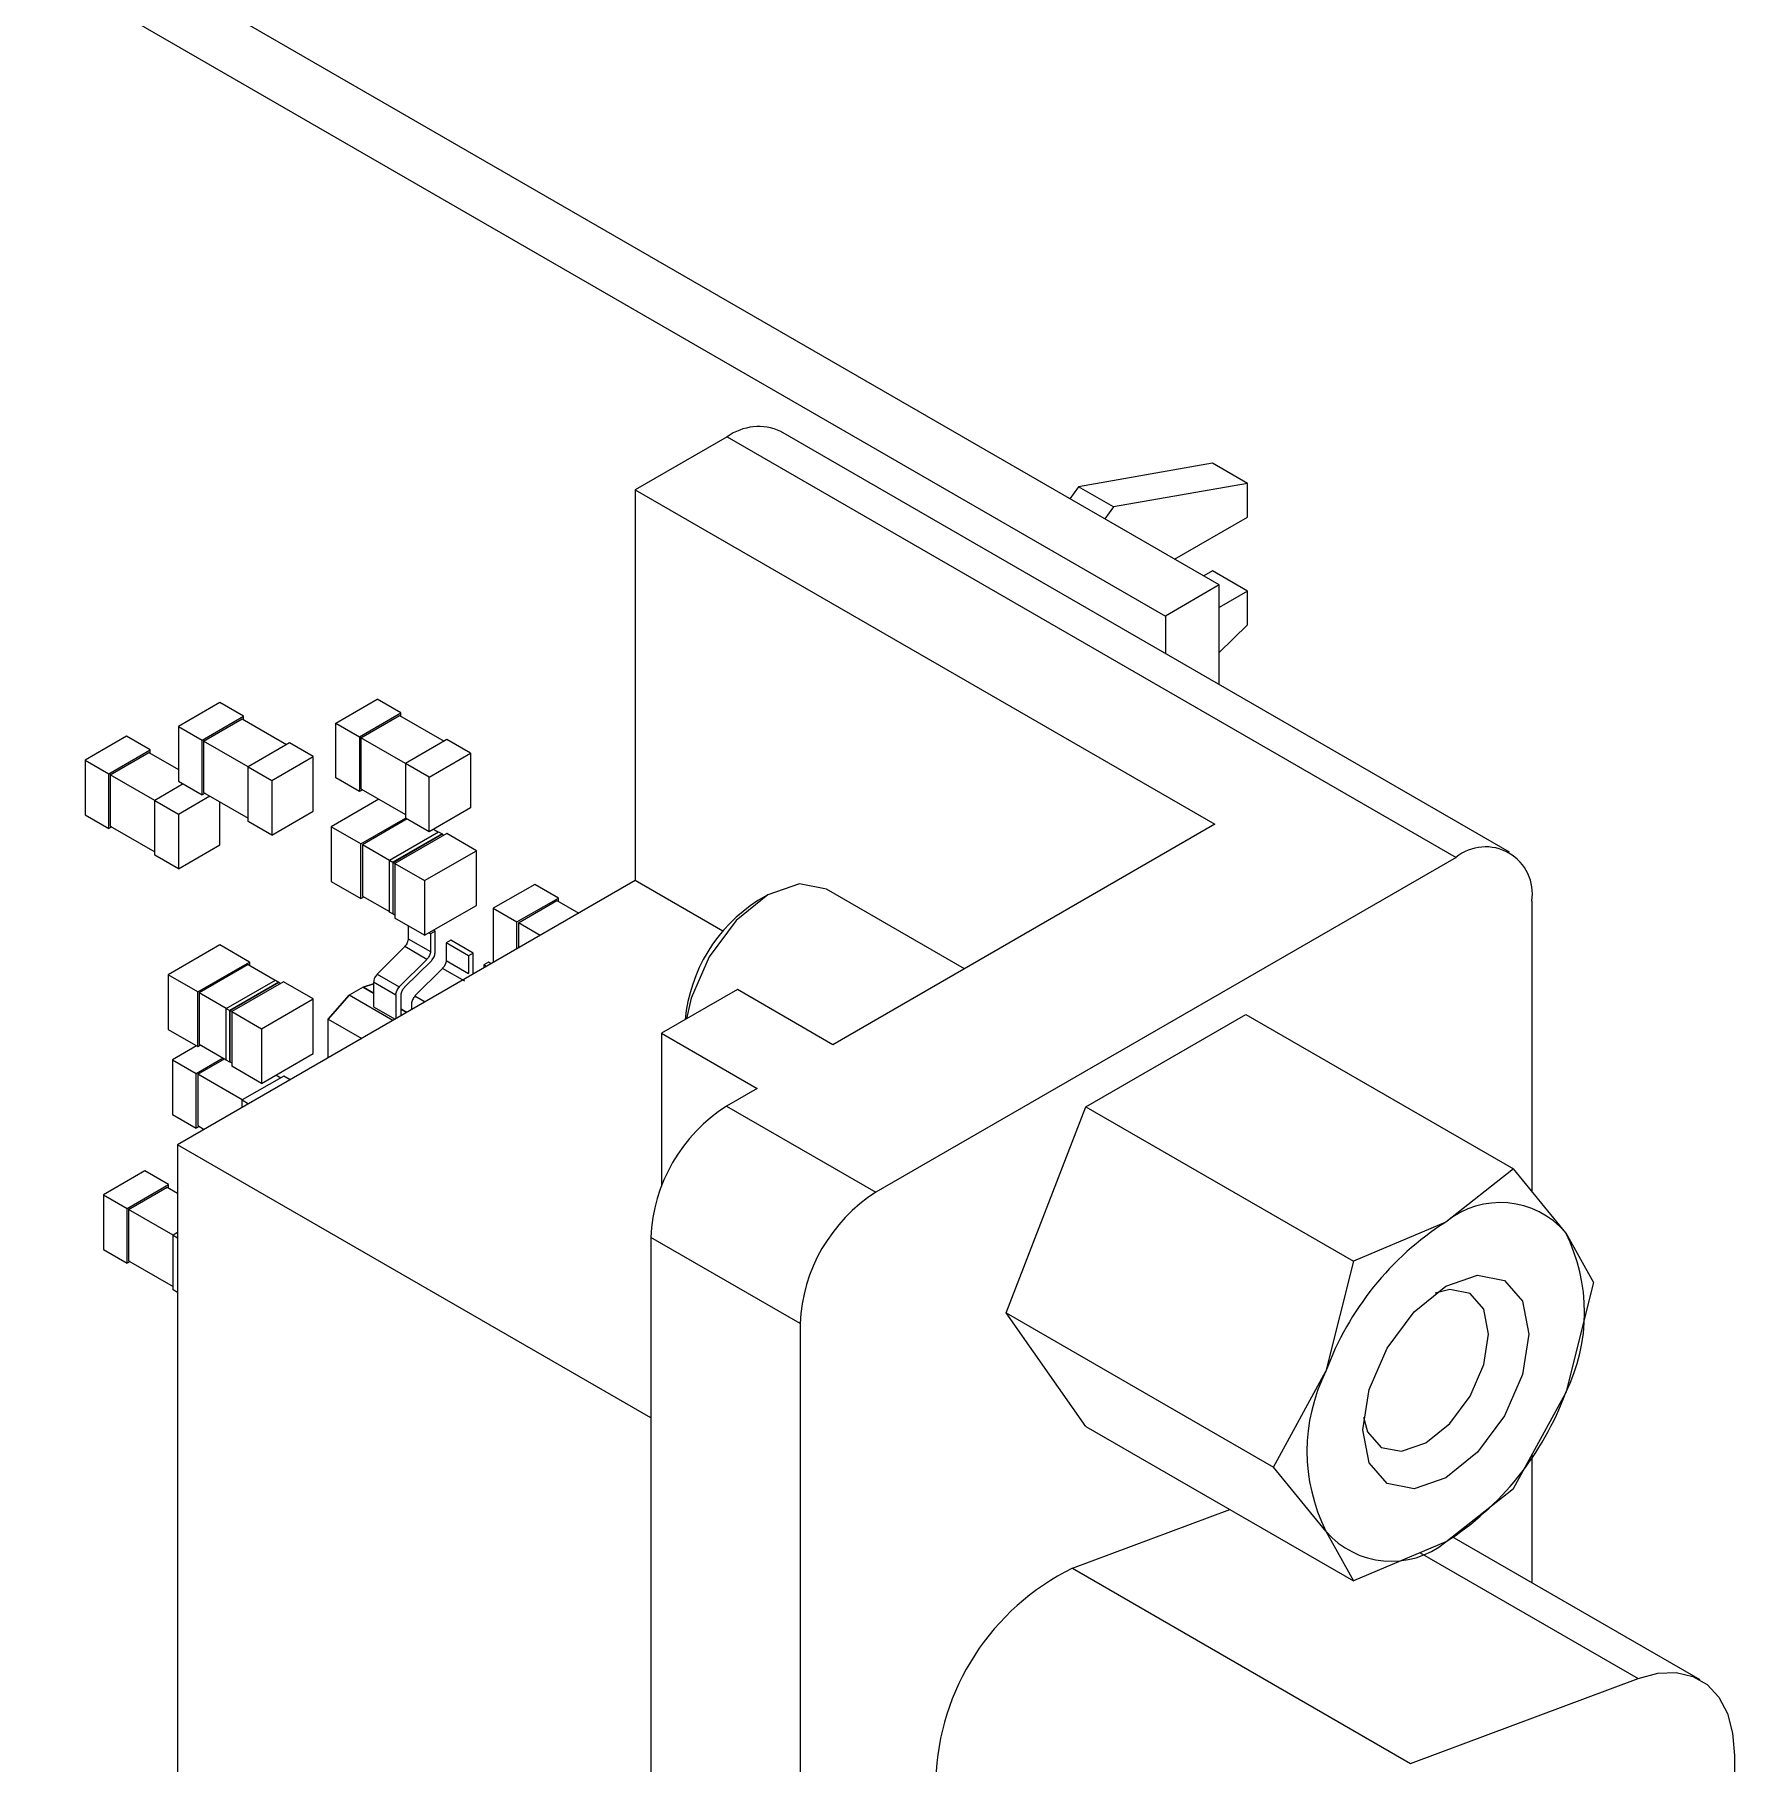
# Paper-space layout 'Layout1' of a CAD drawing. Header units: millimetres. Extents: x 0 to 841, y 0 to 594.
# Drawn here: x 548.15 to 589.37, y 166.37 to 208.31 of the extents above; entities that cross this region are included whole.
import ezdxf

# ---------------------------------------------------------------- set-up
doc = ezdxf.new("R2010")
doc.units = ezdxf.units.MM
doc.layers.get('0').update_dxf_attribs({"lineweight": 50})

psp = doc.layouts.get("Layout1")

# ---------------------------------------------------------------- linework, layer by layer
at = {"color": 18, "linetype": 'Continuous', "lineweight": 25, "true_color": 0x000000}
for p, q in [((576.88, 194.961), (548.596, 211.289)), ((547.287, 210.534), (575.571, 194.206)), ((564.943, 198.558), (562.716, 197.272)), ((564.943, 198.558), (582.621, 188.353)), ((583.921, 188.482), (566.243, 198.687)), ((576.716, 197.917), (573.464, 197.345)), ((577.565, 197.427), (576.716, 197.917)), ((562.716, 197.272), (576.773, 189.157)), ((562.716, 197.272), (562.716, 187.792)), ((573.464, 197.345), (573.256, 197.053)), ((574.312, 196.856), (573.464, 197.345)), ((577.565, 197.427), (574.312, 196.856)), ((577.565, 196.61), (577.565, 197.427)), ((574.312, 196.856), (574.104, 196.564)), ((575.794, 195.588), (577.565, 196.61)), ((576.716, 195.304), (576.501, 195.18)), ((577.565, 194.814), (576.716, 195.304)), ((576.88, 194.961), (575.571, 194.206)), ((576.88, 192.546), (576.88, 194.961)), ((577.565, 194.814), (576.88, 194.418)), ((577.565, 193.997), (577.565, 194.814)), ((575.571, 194.206), (575.571, 193.302)), ((576.88, 193.327), (577.565, 193.997)), ((552.64, 192.107), (551.634, 191.527)), ((553.214, 191.776), (552.64, 192.107)), ((555.452, 191.609), (556.458, 192.189)), ((557.032, 191.858), (556.458, 192.189)), ((552.208, 191.196), (553.214, 191.776)), ((552.244, 191.175), (553.178, 191.715)), ((553.178, 191.715), (554.257, 191.092)), ((553.214, 191.694), (553.214, 191.776)), ((556.027, 191.278), (557.032, 191.858)), ((556.062, 191.257), (556.997, 191.797)), ((556.997, 191.797), (558.076, 191.174)), ((557.032, 191.776), (557.032, 191.858)), ((550.377, 191.291), (549.371, 190.71)), ((550.951, 190.959), (550.377, 191.291)), ((551.634, 191.527), (551.634, 190.201)), ((551.634, 191.527), (552.208, 191.196)), ((555.452, 191.609), (556.027, 191.278)), ((555.452, 190.283), (555.452, 191.609)), ((556.027, 191.278), (556.027, 189.952)), ((557.141, 190.634), (556.062, 191.257)), ((556.062, 191.257), (556.062, 190.013)), ((549.945, 190.379), (550.951, 190.959)), ((549.981, 190.358), (550.916, 190.898)), ((550.916, 190.898), (551.634, 190.483)), ((550.951, 190.878), (550.951, 190.959)), ((552.208, 189.87), (552.208, 191.196)), ((553.323, 190.552), (552.244, 191.175)), ((552.244, 191.175), (552.244, 189.931)), ((554.328, 191.133), (553.323, 190.552)), ((554.902, 190.801), (554.328, 191.133)), ((558.147, 191.215), (557.141, 190.634)), ((557.715, 190.303), (558.721, 190.883)), ((558.721, 190.883), (558.147, 191.215)), ((558.721, 190.883), (558.721, 189.557)), ((549.371, 190.71), (549.371, 189.384)), ((549.371, 190.71), (549.945, 190.379)), ((553.323, 189.226), (553.323, 190.552)), ((553.323, 190.552), (553.897, 190.221)), ((553.897, 190.221), (554.902, 190.801)), ((554.902, 189.475), (554.902, 190.801)), ((557.141, 190.634), (557.141, 189.308)), ((557.715, 190.303), (557.141, 190.634)), ((549.945, 189.053), (549.945, 190.379)), ((551.06, 189.735), (549.981, 190.358)), ((549.981, 190.358), (549.981, 189.114)), ((551.75, 190.134), (551.06, 189.735)), ((551.634, 190.201), (552.208, 189.87)), ((553.897, 190.221), (553.897, 188.895)), ((556.027, 189.952), (555.452, 190.283)), ((556.097, 189.992), (556.027, 189.952)), ((556.062, 190.013), (557.141, 189.39)), ((557.715, 188.977), (557.715, 190.303)), ((551.06, 189.735), (551.634, 189.404)), ((551.06, 188.409), (551.06, 189.735)), ((551.634, 189.404), (552.395, 189.843)), ((552.279, 189.91), (552.208, 189.87)), ((552.244, 189.931), (553.323, 189.308)), ((552.64, 188.658), (552.64, 189.702)), ((556.496, 189.762), (555.342, 189.096)), ((549.371, 189.384), (549.945, 189.053)), ((551.634, 189.404), (551.634, 188.078)), ((553.897, 188.895), (553.323, 189.226)), ((553.897, 188.895), (554.902, 189.475)), ((556.061, 188.681), (557.144, 189.306)), ((557.179, 189.286), (556.096, 188.661)), ((557.715, 188.977), (557.141, 189.308)), ((558.721, 189.557), (557.715, 188.977)), ((576.773, 189.157), (567.51, 183.81)), ((550.016, 189.094), (549.945, 189.053)), ((549.981, 189.114), (551.06, 188.491)), ((555.342, 189.096), (555.342, 187.77)), ((556.061, 188.681), (555.342, 189.096)), ((556.754, 188.283), (557.946, 188.971)), ((558.029, 188.923), (556.837, 188.234)), ((556.84, 188.231), (558.026, 188.916)), ((558.144, 188.93), (556.886, 188.204)), ((557.818, 189.036), (557.939, 188.967)), ((557.946, 188.971), (558.029, 188.923)), ((558.026, 188.916), (558.029, 188.923)), ((558.026, 188.916), (558.073, 188.889)), ((558.029, 188.923), (558.029, 188.915)), ((558.862, 188.515), (558.144, 188.93)), ((551.634, 188.078), (551.06, 188.409)), ((551.634, 188.078), (552.64, 188.658)), ((556.061, 187.355), (556.061, 188.681)), ((556.096, 188.661), (556.096, 187.416)), ((556.754, 188.281), (556.096, 188.661)), ((557.605, 187.79), (558.862, 188.515)), ((558.862, 187.189), (558.862, 188.515)), ((582.621, 188.353), (568.549, 180.23)), ((556.754, 188.283), (556.837, 188.234)), ((556.754, 187.028), (556.754, 188.283)), ((556.837, 188.234), (556.837, 186.98)), ((556.886, 188.204), (556.84, 188.231)), ((556.84, 186.987), (556.84, 188.231)), ((556.886, 188.204), (556.886, 186.878)), ((556.886, 188.204), (557.605, 187.79)), ((562.716, 187.792), (551.614, 181.383)), ((555.342, 187.77), (556.061, 187.355)), ((557.605, 187.79), (557.605, 186.463)), ((560.276, 187.699), (559.271, 187.118)), ((560.85, 187.367), (560.276, 187.699)), ((564.839, 186.566), (562.716, 187.792)), ((570.701, 185.652), (567.351, 187.585)), ((556.061, 187.355), (556.131, 187.396)), ((556.096, 187.416), (556.754, 187.037)), ((557.605, 186.463), (558.862, 187.189)), ((559.271, 187.118), (559.271, 185.804)), ((559.271, 187.118), (559.845, 186.787)), ((559.845, 186.787), (560.85, 187.367)), ((559.88, 186.767), (560.815, 187.306)), ((560.815, 187.306), (561.344, 187.001)), ((560.85, 187.286), (560.85, 187.367)), ((565.929, 187.444), (565.685, 187.304)), ((584.459, 187.291), (584.459, 180.253)), ((556.837, 186.98), (556.754, 187.028)), ((556.837, 186.98), (556.84, 186.987)), ((556.837, 186.98), (556.844, 186.984)), ((556.84, 186.987), (556.886, 186.96)), ((557.605, 186.463), (556.886, 186.878)), ((557.207, 186.693), (557.207, 186.381)), ((559.845, 186.135), (559.845, 186.787)), ((560.41, 186.461), (559.88, 186.767)), ((559.88, 186.767), (559.88, 186.155)), ((552.64, 186.228), (551.382, 185.503)), ((553.358, 185.814), (552.64, 186.228)), ((557.207, 186.381), (557.746, 186.07)), ((557.746, 186.496), (557.704, 186.521)), ((557.859, 186.562), (557.746, 186.496)), ((557.746, 186.496), (557.746, 186.07)), ((557.859, 186.562), (557.817, 186.586)), ((557.859, 186.036), (557.859, 186.562)), ((558.24, 186.342), (558.127, 186.277)), ((558.666, 185.966), (558.127, 186.277)), ((558.127, 186.277), (558.127, 185.851)), ((558.779, 186.031), (558.24, 186.342)), ((552.101, 185.088), (553.358, 185.814)), ((553.358, 185.814), (553.358, 185.732)), ((557.124, 186.19), (556.452, 185.523)), ((556.991, 185.212), (557.663, 185.879)), ((557.121, 185.208), (557.775, 185.843)), ((557.663, 185.879), (557.124, 186.19)), ((558.127, 185.851), (558.666, 185.539)), ((558.779, 186.031), (558.666, 185.966)), ((558.666, 185.966), (558.666, 185.539)), ((558.779, 185.519), (558.779, 186.031)), ((559.158, 185.812), (559.045, 185.747)), ((559.222, 185.775), (559.158, 185.812)), ((551.382, 185.503), (551.382, 184.177)), ((552.101, 185.088), (551.382, 185.503)), ((553.323, 185.752), (552.136, 185.067)), ((552.794, 184.689), (553.986, 185.378)), ((553.323, 185.752), (553.979, 185.374)), ((553.986, 185.378), (554.069, 185.33)), ((556.452, 185.523), (556.991, 185.212)), ((558.043, 185.659), (557.371, 184.992)), ((558.582, 185.348), (558.043, 185.659)), ((559.109, 185.71), (559.045, 185.747)), ((559.045, 185.747), (559.045, 185.673)), ((552.101, 183.762), (552.101, 185.088)), ((552.136, 185.067), (552.136, 183.823)), ((552.794, 184.688), (552.136, 185.067)), ((554.069, 185.33), (552.877, 184.641)), ((552.88, 184.638), (554.066, 185.323)), ((554.184, 185.337), (552.927, 184.611)), ((554.066, 185.323), (554.069, 185.33)), ((554.066, 185.323), (554.113, 185.296)), ((554.069, 185.33), (554.069, 185.321)), ((554.902, 184.922), (554.184, 185.337)), ((555.773, 185.009), (555.269, 184.429)), ((555.269, 184.429), (555.773, 185.009)), ((556.113, 185.205), (555.773, 185.009)), ((556.834, 184.397), (555.773, 185.009)), ((556.369, 185.282), (556.112, 185.206)), ((556.112, 185.206), (556.112, 185.205)), ((556.113, 185.206), (556.369, 185.282)), ((556.369, 185.058), (556.113, 185.206)), ((556.113, 185.205), (556.369, 185.058)), ((556.369, 185.331), (556.908, 185.019)), ((556.369, 185.33), (556.369, 184.726)), ((556.908, 185.019), (556.908, 184.439)), ((557.036, 184.514), (557.036, 185.017)), ((557.371, 184.992), (557.618, 184.849)), ((565.191, 185.149), (563.352, 184.087)), ((567.51, 183.81), (565.191, 185.149)), ((552.794, 184.689), (552.877, 184.641)), ((552.794, 183.435), (552.794, 184.689)), ((552.877, 184.641), (552.877, 183.387)), ((552.927, 184.611), (552.88, 184.638)), ((552.88, 183.394), (552.88, 184.638)), ((552.927, 184.611), (552.927, 183.285)), ((552.927, 184.611), (553.645, 184.196)), ((553.645, 184.196), (554.902, 184.922)), ((554.902, 183.596), (554.902, 184.922)), ((556.369, 184.726), (556.887, 184.427)), ((557.174, 184.593), (557.036, 184.673)), ((557.036, 184.672), (557.174, 184.593)), ((557.288, 184.8), (557.288, 184.659)), ((573.646, 182.306), (577.524, 184.545)), ((577.524, 184.545), (584.012, 180.8)), ((551.382, 184.177), (552.101, 183.762)), ((553.645, 184.196), (553.645, 182.87)), ((555.269, 183.493), (555.269, 184.429)), ((555.269, 184.429), (556.079, 183.961)), ((552.073, 183.778), (551.493, 183.443)), ((552.101, 183.762), (552.171, 183.803)), ((552.136, 183.823), (552.794, 183.443)), ((563.352, 184.087), (565.671, 182.748)), ((563.352, 184.087), (563.352, 180.378)), ((551.493, 183.443), (551.493, 182.117)), ((551.493, 183.443), (552.067, 183.112)), ((552.067, 183.112), (552.717, 183.487)), ((552.102, 183.091), (552.753, 183.467)), ((552.877, 183.387), (552.794, 183.435)), ((552.877, 183.387), (552.88, 183.394)), ((552.877, 183.387), (552.884, 183.391)), ((552.88, 183.394), (552.927, 183.367)), ((553.645, 182.87), (552.927, 183.285)), ((553.645, 182.87), (554.902, 183.596)), ((552.067, 181.786), (552.067, 183.112)), ((553.181, 182.468), (552.102, 183.091)), ((552.102, 183.091), (552.102, 181.847)), ((554.187, 183.049), (553.181, 182.468)), ((554, 183.075), (554.116, 183.008)), ((554.343, 182.959), (554.187, 183.049)), ((553.181, 182.468), (553.337, 182.378)), ((553.181, 182.288), (553.181, 182.468)), ((565.671, 182.748), (564.929, 182.32)), ((551.493, 182.117), (552.067, 181.786)), ((564.929, 182.32), (568.549, 180.23)), ((571.707, 177.308), (573.646, 182.306)), ((573.646, 182.306), (580.134, 178.561)), ((552.138, 181.827), (552.067, 181.786)), ((552.102, 181.847), (552.26, 181.756)), ((551.614, 181.383), (551.614, 150.028)), ((563.091, 174.758), (551.614, 181.383)), ((584.012, 180.8), (582.373, 179.507)), ((585.282, 179.247), (584.012, 180.8)), ((550.82, 180.746), (549.815, 180.166)), ((550.389, 179.834), (551.394, 180.415)), ((550.424, 179.814), (551.359, 180.354)), ((551.394, 180.415), (550.82, 180.746)), ((551.359, 180.354), (551.614, 180.206)), ((551.394, 180.333), (551.394, 180.415)), ((549.815, 180.166), (549.815, 178.84)), ((549.815, 180.166), (550.389, 179.834)), ((550.389, 178.508), (550.389, 179.834)), ((551.503, 179.191), (550.424, 179.814)), ((550.424, 179.814), (550.424, 178.57)), ((582.373, 179.507), (580.134, 178.561)), ((551.614, 179.255), (551.503, 179.191)), ((551.503, 179.191), (551.614, 179.127)), ((551.503, 177.865), (551.503, 179.191)), ((566.711, 177.045), (563.091, 179.135)), ((563.091, 179.135), (563.091, 133.066)), ((585.282, 179.247), (585.952, 178.041)), ((549.815, 178.84), (550.389, 178.508)), ((550.46, 178.549), (550.389, 178.508)), ((550.424, 178.57), (551.503, 177.947)), ((580.134, 178.561), (579.465, 175.889)), ((551.614, 177.801), (551.503, 177.865)), ((585.952, 178.041), (585.282, 175.368)), ((566.711, 177.045), (566.711, 130.976)), ((571.707, 177.308), (578.195, 173.563)), ((573.646, 174.549), (571.707, 177.308)), ((578.195, 173.563), (579.465, 175.889)), ((584.012, 173.043), (585.282, 175.368)), ((573.646, 174.549), (580.134, 170.804)), ((584.459, 173.861), (584.459, 170.758)), ((579.465, 172.01), (578.195, 173.563)), ((582.373, 171.75), (584.012, 173.043)), ((573.319, 171.11), (577.134, 172.536)), ((579.465, 172.01), (580.134, 170.804)), ((582.373, 171.75), (580.134, 170.804)), ((588.545, 168.4), (582.529, 171.873)), ((573.319, 171.11), (581.521, 166.375)), ((581.751, 171.487), (587.036, 168.436)), ((581.521, 166.375), (587.036, 168.436)), ((589.374, 166.568), (589.374, 148.678))]:
    psp.add_line(p, q, dxfattribs=at)
at = {"color": 18, "linetype": 'Continuous', "lineweight": 25, "true_color": 0x000000, "flags": 128}
for points in [[(567.351, 187.585), (566.699, 187.712), (565.929, 187.445), (565.159, 186.823), (564.507, 185.943), (564.071, 184.938), (563.956, 184.436)], [(582.373, 177.951), (583.143, 178.219), (583.796, 178.092), (584.232, 177.59), (584.385, 176.79), (584.232, 175.812), (583.796, 174.807), (583.143, 173.927), (582.373, 173.306), (581.604, 173.038), (580.951, 173.165), (580.515, 173.667), (580.362, 174.467), (580.515, 175.445), (580.951, 176.45), (581.604, 177.33), (582.373, 177.951)], [(580.379, 174.778), (580.478, 174.422), (580.808, 174.042), (581.303, 173.946), (581.887, 174.149), (582.47, 174.62), (582.965, 175.287), (583.295, 176.049), (583.411, 176.79), (583.295, 177.397), (582.965, 177.777), (582.47, 177.873), (582.113, 177.781)], [(587.036, 168.436), (587.513, 168.563), (587.959, 168.58), (588.363, 168.487), (588.712, 168.286), (588.995, 167.983), (589.203, 167.587), (589.331, 167.111), (589.374, 166.568)]]:
    psp.add_lwpolyline(points, dxfattribs=at)
at = {"color": 18, "linetype": 'Continuous', "lineweight": 25, "true_color": 0x000000}
for centre, radius, start, end in [((565.705, 197.495), 1.308, 65.6934, 125.6169), ((583.338, 187.473), 1.135, 350.7861, 129.2032), ((567.786, 184.041), 3.881, 122.7769, 174.434), ((567.082, 178.954), 3.996, 122.6056, 177.3944), ((570.703, 176.864), 3.996, 122.6061, 177.3946), ((583.695, 177.89), 2.089, 40.5325, 129.2487), ((586.305, 173.368), 7.29, 122.6377, 159.7731), ((581.403, 177.308), 4.337, 333.4364, 26.5636), ((583.343, 173.949), 4.337, 153.4365, 206.5635), ((578.442, 177.889), 7.29, 302.6381, 339.7729), ((581.052, 173.367), 2.089, 220.5328, 309.248), ((575.931, 165.78), 5.935, 116.1138, 178.1026)]:
    psp.add_arc(centre, radius, start, end, dxfattribs=at)
for points, knots in [([(557.207, 186.381), (557.206, 186.365), (557.204, 186.334), (557.185, 186.283), (557.158, 186.234), (557.134, 186.208), (557.122, 186.196)], [0, 0, 0, 0, 0.250046, 0.500038, 0.749986, 1, 1, 1, 1]), ([(557.746, 186.07), (557.745, 186.054), (557.743, 186.023), (557.724, 185.972), (557.697, 185.923), (557.673, 185.897), (557.661, 185.884)], [0, 0, 0, 0, 0.250046, 0.500038, 0.749986, 1, 1, 1, 1]), ([(557.773, 185.849), (557.785, 185.862), (557.809, 185.888), (557.837, 185.937), (557.856, 185.988), (557.858, 186.02), (557.859, 186.036)], [0, 0, 0, 0, 0.2500237, 0.5000117, 0.7500011, 1, 1, 1, 1]), ([(558.127, 185.85), (558.125, 185.835), (558.123, 185.803), (558.104, 185.752), (558.077, 185.704), (558.053, 185.678), (558.041, 185.665)], [0, 0, 0, 0, 0.250046, 0.500038, 0.749986, 1, 1, 1, 1]), ([(556.454, 185.516), (556.442, 185.503), (556.419, 185.477), (556.391, 185.429), (556.373, 185.378), (556.37, 185.346), (556.369, 185.331)], [0, 0, 0, 0, 0.250018, 0.500019, 0.750017, 1, 1, 1, 1]), ([(556.908, 185.019), (556.909, 185.035), (556.911, 185.066), (556.93, 185.118), (556.957, 185.166), (556.981, 185.192), (556.993, 185.205)], [0, 0, 0, 0, 0.249983, 0.499981, 0.749982, 1, 1, 1, 1]), ([(557.037, 185.017), (557.038, 185.033), (557.041, 185.064), (557.059, 185.115), (557.087, 185.164), (557.111, 185.189), (557.123, 185.202)], [0, 0, 0, 0, 0.249971, 0.499984, 0.749992, 1, 1, 1, 1]), ([(557.374, 184.985), (557.362, 184.973), (557.338, 184.947), (557.31, 184.898), (557.292, 184.847), (557.289, 184.816), (557.288, 184.8)], [0, 0, 0, 0, 0.250018, 0.500019, 0.750017, 1, 1, 1, 1])]:
    psp.add_open_spline(points, degree=3, knots=knots, dxfattribs=at)

doc.saveas('drawing.dxf')
